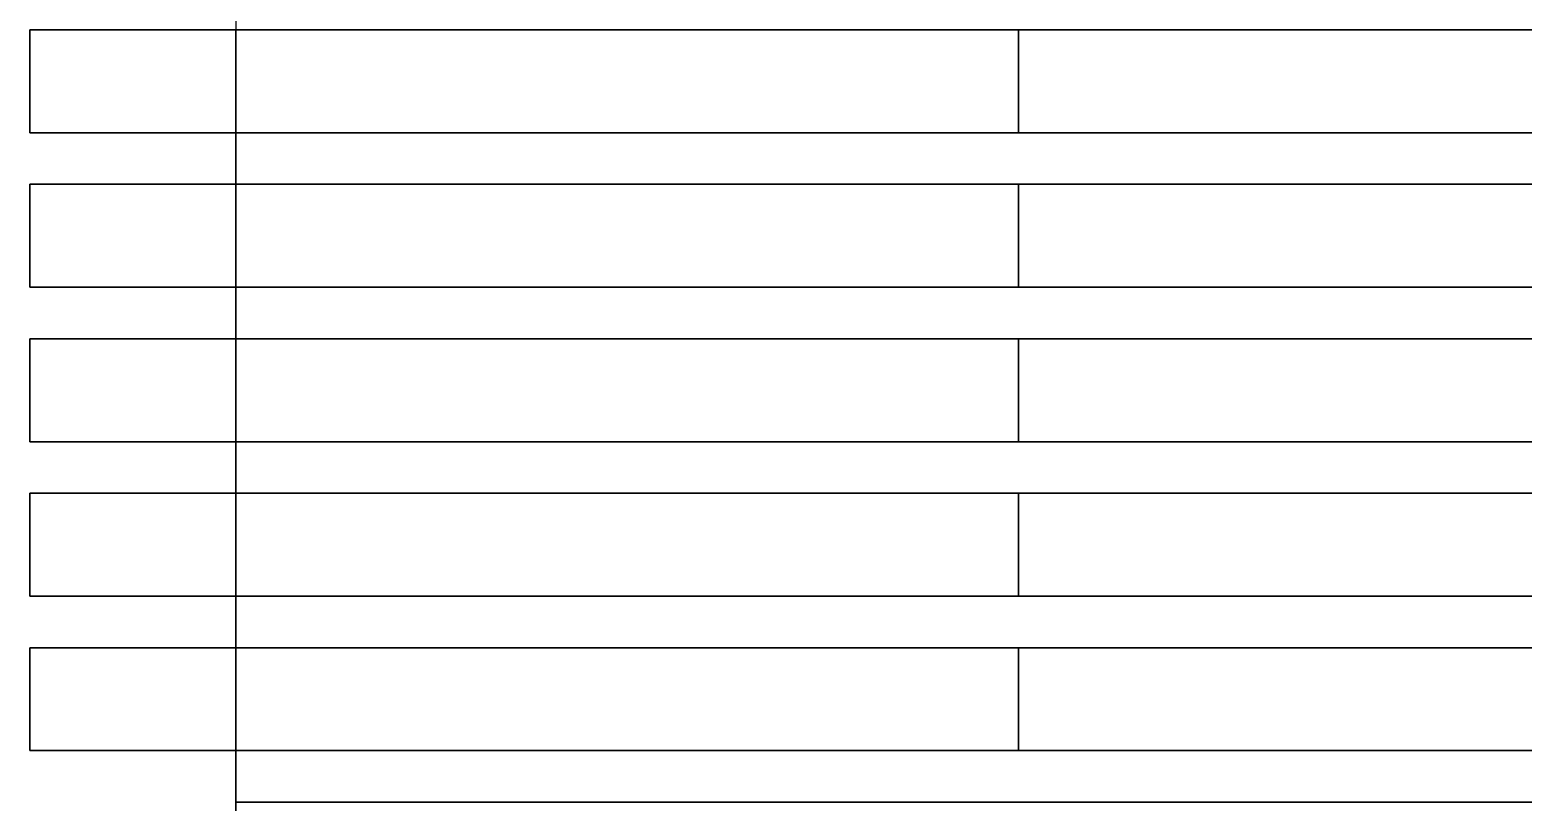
# Model space of a CAD drawing. Header units: millimetres. Extents: x -20 to 230, y -446 to 0.
# Drawn here: x -20 to 125, y -353 to -278 of the extents above; entities that cross this region are included whole.
import ezdxf

# ---------------------------------------------------------------- set-up
doc = ezdxf.new("R2010")
doc.units = ezdxf.units.MM
for name, color, linetype, plot in [('5', 33, 'Continuous', False), ('6', 41, 'Continuous', False), ('7', 253, 'Continuous', False), ('8', 8, 'Continuous', False), ('9', 61, 'Continuous', False), ('Letra', 250, 'Continuous', False)]:
    doc.layers.add(name, color=color, linetype=linetype, plot=plot)
doc.layers.add('Caixa', color=250, linetype='Continuous')

# ---------------------------------------------------------------- blocks, each defined once
blk = doc.blocks.new('2')
at = {"layer": 'Letra', "invisible_edges": 15}
for points in [[(58.69, -477.5, 130), (0, -477.5, 130), (0, -76, 130), (58.69, -76, 130)], [(67.52, -95, 130), (67.52, -477.5, 130), (58.69, -477.5, 130), (58.69, -86, 130)], [(151.31, -302.47, 130), (90.46, -302.47, 130), (90.86, -336.07, 130), (151.31, -336.07, 130)], [(67.52, -336.07, 130), (68.83, -336.07, 130), (68.83, -329.49, 130), (67.52, -329.49, 130)], [(68.83, -336.07, 125), (68.83, -336.07, 130), (68.83, -329.49, 130), (68.83, -329.49, 125)], [(90.86, -336.07, 125), (90.86, -329.49, 125), (68.83, -329.49, 125), (68.83, -336.07, 125)], [(90.86, -336.07, 130), (90.86, -336.07, 125), (90.86, -329.49, 125), (90.86, -329.49, 130)], [(82.7, -336.07, 130), (82.7, -341.58, 130), (67.52, -341.58, 130), (67.52, -336.07, 130)], [(82.7, -336.07, 130), (82.7, -336.07, 125), (68.83, -336.07, 125), (68.83, -336.07, 130)], [(83.87, -336.28, 130), (83.87, -336.28, 125), (82.7, -336.07, 125), (82.7, -336.07, 130)], [(87.83, -336.07, 125), (88.79, -336.69, 125), (83.87, -336.28, 125), (82.7, -336.07, 125)], [(82.7, -341.58, 130), (83.99, -341.32, 130), (83.87, -336.28, 130), (82.7, -336.07, 130)], [(84.49, -336.65, 130), (84.49, -336.65, 125), (83.87, -336.28, 125), (83.87, -336.28, 130)], [(83.87, -336.28, 125), (84.49, -336.65, 125), (85.08, -337.27, 125), (88.79, -336.69, 125)], [(83.87, -336.28, 130), (84.49, -336.65, 130), (84.81, -340.72, 130), (83.99, -341.32, 130)], [(151.31, -336.07, 130), (89.06, -346.4, 130), (87.77, -347.27, 130), (151.31, -347.27, 130)], [(88.79, -336.69, 130), (88.79, -336.69, 125), (87.83, -336.07, 125), (87.83, -336.07, 130)], [(90.86, -336.07, 130), (90.86, -336.07, 125), (87.83, -336.07, 125), (87.83, -336.07, 130)], [(87.83, -336.07, 130), (88.79, -336.69, 130), (89.45, -337.29, 130), (151.31, -336.07, 130)], [(151.31, -336.07, 130), (90.59, -344.38, 130), (89.83, -345.58, 130), (89.06, -346.4, 130)], [(89.45, -337.29, 130), (90.36, -338.5, 130), (90.83, -339.52, 130), (151.31, -336.07, 130)], [(91.2, -341.87, 130), (91.01, -343.2, 130), (90.59, -344.38, 130), (151.31, -336.07, 130)], [(90.83, -339.52, 130), (91.14, -340.76, 130), (91.2, -341.87, 130), (151.31, -336.07, 130)], [(85.08, -337.27, 130), (85.08, -337.27, 125), (84.49, -336.65, 125), (84.49, -336.65, 130)], [(84.81, -340.72, 130), (85.3, -340.01, 130), (85.08, -337.27, 130), (84.49, -336.65, 130)], [(88.79, -336.69, 125), (89.45, -337.29, 125), (90.36, -338.5, 125), (85.08, -337.27, 125)], [(85.47, -338.1, 130), (85.47, -338.1, 125), (85.08, -337.27, 125), (85.08, -337.27, 130)], [(85.08, -337.27, 125), (85.47, -338.1, 125), (85.55, -339.13, 125), (90.36, -338.5, 125)], [(85.3, -340.01, 130), (85.55, -339.13, 130), (85.47, -338.1, 130), (85.08, -337.27, 130)], [(89.45, -337.29, 130), (89.45, -337.29, 125), (88.79, -336.69, 125), (88.79, -336.69, 130)], [(90.36, -338.5, 130), (90.36, -338.5, 125), (89.45, -337.29, 125), (89.45, -337.29, 130)], [(85.55, -339.13, 125), (85.3, -340.01, 125), (84.81, -340.72, 125), (91.01, -343.2, 125)], [(85.3, -340.01, 130), (85.3, -340.01, 125), (85.55, -339.13, 125), (85.55, -339.13, 130)], [(85.55, -339.13, 130), (85.55, -339.13, 125), (85.47, -338.1, 125), (85.47, -338.1, 130)], [(90.36, -338.5, 125), (90.83, -339.52, 125), (91.14, -340.76, 125), (85.55, -339.13, 125)], [(91.14, -340.76, 125), (91.2, -341.87, 125), (91.01, -343.2, 125), (85.55, -339.13, 125)], [(90.83, -339.52, 130), (90.83, -339.52, 125), (90.36, -338.5, 125), (90.36, -338.5, 130)], [(84.81, -340.72, 125), (83.99, -341.32, 125), (82.7, -341.58, 125), (89.83, -345.58, 125)], [(83.99, -341.32, 130), (83.99, -341.32, 125), (84.81, -340.72, 125), (84.81, -340.72, 130)], [(84.81, -340.72, 130), (84.81, -340.72, 125), (85.3, -340.01, 125), (85.3, -340.01, 130)], [(91.01, -343.2, 125), (90.59, -344.38, 125), (89.83, -345.58, 125), (84.81, -340.72, 125)], [(91.14, -340.76, 130), (91.14, -340.76, 125), (90.83, -339.52, 125), (90.83, -339.52, 130)], [(68.83, -348.51, 130), (67.52, -348.51, 130), (67.52, -341.58, 130), (68.83, -341.58, 130)], [(82.7, -341.58, 130), (82.7, -341.58, 125), (68.83, -341.58, 125), (68.83, -341.58, 130)], [(68.83, -348.51, 125), (68.83, -348.51, 130), (68.83, -341.58, 130), (68.83, -341.58, 125)], [(82.7, -341.58, 125), (82.7, -348.51, 125), (68.83, -348.51, 125), (68.83, -341.58, 125)], [(82.7, -341.58, 125), (83.99, -341.32, 125), (83.99, -341.32, 130), (82.7, -341.58, 130)], [(89.83, -345.58, 125), (89.06, -346.4, 125), (87.77, -347.27, 125), (82.7, -341.58, 125)], [(87.77, -347.27, 125), (83.87, -348.72, 125), (82.7, -348.51, 125), (82.7, -341.58, 125)], [(91.01, -343.2, 130), (91.01, -343.2, 125), (91.2, -341.87, 125), (91.2, -341.87, 130)], [(91.2, -341.87, 130), (91.2, -341.87, 125), (91.14, -340.76, 125), (91.14, -340.76, 130)], [(90.59, -344.38, 130), (90.59, -344.38, 125), (91.01, -343.2, 125), (91.01, -343.2, 130)], [(89.83, -345.58, 130), (89.83, -345.58, 125), (90.59, -344.38, 125), (90.59, -344.38, 130)], [(87.77, -347.27, 130), (87.77, -347.27, 125), (89.06, -346.4, 125), (89.06, -346.4, 130)], [(89.06, -346.4, 130), (89.06, -346.4, 125), (89.83, -345.58, 125), (89.83, -345.58, 130)], [(87.77, -347.27, 125), (88.92, -348.29, 125), (84.49, -349.08, 125), (83.87, -348.72, 125)], [(88.92, -348.29, 130), (88.92, -348.29, 125), (87.77, -347.27, 125), (87.77, -347.27, 130)], [(87.77, -347.27, 130), (88.92, -348.29, 130), (89.64, -349.18, 130), (151.31, -347.27, 130)], [(151.31, -347.27, 130), (89.64, -349.18, 130), (90.24, -350.24, 130), (90.7, -351.47, 130)], [(90.7, -351.47, 130), (90.95, -352.85, 130), (90.95, -354.14, 130), (151.31, -347.27, 130)], [(151.31, -347.27, 130), (90.95, -354.14, 130), (90.75, -355.32, 130), (151.31, -355.32, 130)], [(82.7, -348.51, 130), (82.7, -354.02, 130), (67.52, -354.02, 130), (67.52, -348.51, 130)], [(82.7, -348.51, 130), (82.7, -348.51, 125), (68.83, -348.51, 125), (68.83, -348.51, 130)], [(83.87, -348.72, 130), (83.87, -348.72, 125), (82.7, -348.51, 125), (82.7, -348.51, 130)], [(82.7, -354.02, 130), (83.99, -353.75, 130), (83.87, -348.72, 130), (82.7, -348.51, 130)], [(84.49, -349.08, 130), (84.49, -349.08, 125), (83.87, -348.72, 125), (83.87, -348.72, 130)], [(83.87, -348.72, 130), (84.49, -349.08, 130), (84.81, -353.16, 130), (83.99, -353.75, 130)], [(88.92, -348.29, 125), (89.64, -349.18, 125), (90.24, -350.24, 125), (84.49, -349.08, 125)], [(85.08, -349.7, 130), (85.08, -349.7, 125), (84.49, -349.08, 125), (84.49, -349.08, 130)], [(84.49, -349.08, 125), (85.08, -349.7, 125), (85.47, -350.54, 125), (90.24, -350.24, 125)], [(84.81, -353.16, 130), (85.3, -352.45, 130), (85.08, -349.7, 130), (84.49, -349.08, 130)], [(89.64, -349.18, 130), (89.64, -349.18, 125), (88.92, -348.29, 125), (88.92, -348.29, 130)], [(90.24, -350.24, 130), (90.24, -350.24, 125), (89.64, -349.18, 125), (89.64, -349.18, 130)], [(85.47, -350.54, 130), (85.47, -350.54, 125), (85.08, -349.7, 125), (85.08, -349.7, 130)], [(85.3, -352.45, 130), (85.55, -351.56, 130), (85.47, -350.54, 130), (85.08, -349.7, 130)], [(85.47, -350.54, 125), (85.55, -351.56, 125), (85.3, -352.45, 125), (90.95, -352.85, 125)], [(90.24, -350.24, 125), (90.7, -351.47, 125), (90.95, -352.85, 125), (85.47, -350.54, 125)], [(85.55, -351.56, 130), (85.55, -351.56, 125), (85.47, -350.54, 125), (85.47, -350.54, 130)], [(90.7, -351.47, 130), (90.7, -351.47, 125), (90.24, -350.24, 125), (90.24, -350.24, 130)], [(85.3, -352.45, 130), (85.3, -352.45, 125), (85.55, -351.56, 125), (85.55, -351.56, 130)], [(90.95, -352.85, 130), (90.95, -352.85, 125), (90.7, -351.47, 125), (90.7, -351.47, 130)], [(82.7, -354.02, 125), (83.99, -353.75, 125), (83.99, -353.75, 130), (82.7, -354.02, 130)], [(83.99, -353.75, 125), (82.7, -354.02, 125), (82.7, -361.12, 125), (84.21, -361.08, 125)], [(85.3, -352.45, 125), (84.81, -353.16, 125), (83.99, -353.75, 125), (90.75, -355.32, 125)], [(83.99, -353.75, 130), (83.99, -353.75, 125), (84.81, -353.16, 125), (84.81, -353.16, 130)], [(90.75, -355.32, 125), (90.39, -356.42, 125), (89.8, -357.57, 125), (83.99, -353.75, 125)], [(83.99, -353.75, 125), (89.8, -357.57, 125), (89.06, -358.55, 125), (87.88, -359.64, 125)], [(87.88, -359.64, 125), (86.62, -360.39, 125), (85.41, -360.85, 125), (83.99, -353.75, 125)], [(85.41, -360.85, 125), (84.21, -361.08, 125), (83.99, -353.75, 125)], [(84.81, -353.16, 130), (84.81, -353.16, 125), (85.3, -352.45, 125), (85.3, -352.45, 130)], [(90.95, -352.85, 125), (90.95, -354.14, 125), (90.75, -355.32, 125), (85.3, -352.45, 125)], [(90.95, -354.14, 130), (90.95, -354.14, 125), (90.95, -352.85, 125), (90.95, -352.85, 130)], [(68.83, -361.12, 130), (67.52, -361.12, 130), (67.52, -354.02, 130), (68.83, -354.02, 130)], [(82.7, -354.02, 130), (82.7, -354.02, 125), (68.83, -354.02, 125), (68.83, -354.02, 130)], [(68.83, -361.12, 125), (68.83, -361.12, 130), (68.83, -354.02, 130), (68.83, -354.02, 125)], [(82.7, -354.02, 125), (82.7, -361.12, 125), (68.83, -361.12, 125), (68.83, -354.02, 125)], [(90.75, -355.32, 130), (90.75, -355.32, 125), (90.95, -354.14, 125), (90.95, -354.14, 130)], [(89.8, -357.57, 130), (88.81, -368.93, 130), (151.31, -368.93, 130), (151.31, -355.32, 130)], [(151.31, -355.32, 130), (90.75, -355.32, 130), (90.39, -356.42, 130), (89.8, -357.57, 130)], [(89.8, -357.57, 130), (89.8, -357.57, 125), (90.39, -356.42, 125), (90.39, -356.42, 130)], [(90.39, -356.42, 130), (90.39, -356.42, 125), (90.75, -355.32, 125), (90.75, -355.32, 130)], [(85.7, -366.28, 130), (87.88, -359.64, 130), (89.06, -358.55, 130), (89.8, -357.57, 130)], [(89.8, -357.57, 130), (88.81, -368.93, 130), (87.56, -367.64, 130), (85.7, -366.28, 130)], [(89.06, -358.55, 130), (89.06, -358.55, 125), (89.8, -357.57, 125), (89.8, -357.57, 130)], [(87.88, -359.64, 130), (87.88, -359.64, 125), (89.06, -358.55, 125), (89.06, -358.55, 130)], [(82.7, -361.12, 130), (84.21, -361.08, 130), (85.41, -360.85, 130), (85.7, -366.28, 130)], [(84.21, -361.08, 130), (84.21, -361.08, 125), (85.41, -360.85, 125), (85.41, -360.85, 130)], [(85.41, -360.85, 130), (86.62, -360.39, 130), (87.88, -359.64, 130), (85.7, -366.28, 130)], [(85.41, -360.85, 130), (85.41, -360.85, 125), (86.62, -360.39, 125), (86.62, -360.39, 130)], [(86.62, -360.39, 130), (86.62, -360.39, 125), (87.88, -359.64, 125), (87.88, -359.64, 130)], [(70.13, -369.9, 130), (67.52, -369.9, 130), (67.52, -361.12, 130), (71, -368.61, 130)], [(71, -368.61, 130), (67.52, -361.12, 130), (71.39, -361.12, 130), (72.55, -366.98, 130)], [(82.7, -361.12, 130), (82.7, -361.12, 125), (68.83, -361.12, 125), (68.83, -361.12, 130)], [(72.55, -366.98, 130), (74.49, -365.8, 130), (76.7, -365, 130), (71.39, -361.12, 130)], [(76.7, -365, 130), (71.39, -361.12, 130), (78.97, -361.12, 130), (79.12, -364.64, 130)], [(78.97, -361.12, 130), (79.12, -364.64, 130), (81.5, -364.77, 130), (82.7, -361.12, 130)], [(81.5, -364.77, 130), (83.52, -365.27, 130), (85.7, -366.28, 130), (82.7, -361.12, 130)], [(82.7, -361.12, 130), (82.7, -361.12, 125), (84.21, -361.08, 125), (84.21, -361.08, 130)], [(74.49, -365.8, 125), (76.7, -365, 125), (79.18, -364.64, 125), (77.64, -370.83, 125)], [(74.49, -365.8, 130), (74.49, -365.8, 125), (76.7, -365, 125), (76.7, -365, 130)], [(76.7, -365, 130), (76.7, -365, 125), (79.18, -364.64, 125), (79.18, -364.64, 130)], [(79.18, -364.64, 125), (81.5, -364.77, 125), (78.4, -384.28, 125), (77.64, -384.04, 125)], [(77.64, -384.04, 125), (77.64, -370.83, 125), (79.18, -364.64, 125)], [(83.52, -365.27, 125), (81.5, -364.77, 125), (78.4, -384.28, 125), (81.99, -370.83, 125)], [(79.18, -364.64, 130), (79.18, -364.64, 125), (81.5, -364.77, 125), (81.5, -364.77, 130)], [(81.5, -364.77, 130), (81.5, -364.77, 125), (83.52, -365.27, 125), (83.52, -365.27, 130)], [(81.99, -370.83, 125), (82.75, -370.86, 125), (83.57, -371.07, 125), (83.52, -365.27, 125)], [(83.52, -365.27, 130), (83.52, -365.27, 125), (85.7, -366.28, 125), (85.7, -366.28, 130)], [(83.52, -365.27, 125), (85.7, -366.28, 125), (87.56, -367.64, 125), (83.57, -371.07, 125)], [(71, -368.61, 125), (72.55, -366.98, 125), (74.49, -365.8, 125), (75.5, -372.1, 125)], [(72.55, -366.98, 130), (72.55, -366.98, 125), (74.49, -365.8, 125), (74.49, -365.8, 130)], [(75.5, -372.1, 125), (76.53, -371.35, 125), (77.64, -370.83, 125), (74.49, -365.8, 125)], [(85.7, -366.28, 130), (85.7, -366.28, 125), (87.56, -367.64, 125), (87.56, -367.64, 130)], [(71, -368.61, 130), (71, -368.61, 125), (72.55, -366.98, 125), (72.55, -366.98, 130)], [(83.57, -371.07, 125), (84.63, -371.68, 125), (85.42, -372.55, 125), (87.56, -367.64, 125)], [(85.42, -372.55, 125), (85.94, -373.69, 125), (88.81, -368.93, 125), (87.56, -367.64, 125)], [(87.56, -367.64, 130), (87.56, -367.64, 125), (88.81, -368.93, 125), (88.81, -368.93, 130)], [(69.3, -371.54, 125), (70.13, -369.9, 125), (71, -368.61, 125), (74.32, -373.51, 125)], [(70.13, -369.9, 130), (70.13, -369.9, 125), (71, -368.61, 125), (71, -368.61, 130)], [(74.32, -373.51, 125), (74.84, -372.79, 125), (75.5, -372.1, 125), (71, -368.61, 125)], [(88.81, -368.93, 125), (89.98, -370.98, 125), (86.07, -375.06, 125), (85.94, -373.69, 125)], [(88.81, -368.93, 130), (88.81, -368.93, 125), (89.98, -370.98, 125), (89.98, -370.98, 130)], [(88.81, -368.93, 130), (89.98, -370.98, 130), (90.64, -373.25, 130), (151.31, -368.93, 130)], [(151.31, -368.93, 130), (90.64, -373.25, 130), (90.77, -375.49, 130), (151.31, -375.49, 130)], [(67.52, -375.45, 130), (69.3, -371.54, 130), (70.13, -369.9, 130), (67.52, -369.9, 130)], [(69.3, -371.54, 130), (69.3, -371.54, 125), (70.13, -369.9, 125), (70.13, -369.9, 130)], [(73.67, -381.03, 130), (73.49, -379.85, 130), (73.39, -378.6, 130), (77.64, -370.83, 130)], [(73.39, -378.6, 130), (73.39, -377.53, 130), (73.47, -376.4, 130), (77.64, -370.83, 130)], [(73.47, -376.4, 130), (73.59, -375.5, 130), (73.84, -374.43, 130), (77.64, -370.83, 130)], [(74.19, -383.05, 130), (73.93, -382.19, 130), (73.67, -381.03, 130), (77.64, -370.83, 130)], [(73.84, -374.43, 130), (74.32, -373.51, 130), (74.84, -372.79, 130), (77.64, -370.83, 130)], [(77.64, -384.04, 130), (74.47, -383.84, 130), (74.19, -383.05, 130), (77.64, -370.83, 130)], [(74.84, -372.79, 130), (75.5, -372.1, 130), (76.53, -371.35, 130), (77.64, -370.83, 130)], [(77.64, -370.83, 130), (77.64, -370.83, 125), (76.53, -371.35, 125), (76.53, -371.35, 130)], [(77.64, -384.04, 130), (77.64, -384.04, 125), (77.64, -370.83, 125), (77.64, -370.83, 130)], [(81.99, -370.83, 125), (81.99, -378.6, 125), (79.39, -384.49, 125), (78.4, -384.28, 125)], [(81.99, -370.83, 130), (81.99, -378.6, 130), (81.99, -378.6, 125), (81.99, -370.83, 125)], [(82.75, -370.86, 130), (82.75, -370.86, 125), (81.99, -370.83, 125), (81.99, -370.83, 130)], [(81.99, -370.83, 130), (82.75, -370.86, 130), (83.62, -378.33, 130), (81.99, -378.6, 130)], [(83.57, -371.07, 130), (83.57, -371.07, 125), (82.75, -370.86, 125), (82.75, -370.86, 130)], [(83.62, -378.33, 130), (84.89, -377.51, 130), (83.57, -371.07, 130), (82.75, -370.86, 130)], [(84.63, -371.68, 130), (84.63, -371.68, 125), (83.57, -371.07, 125), (83.57, -371.07, 130)], [(83.57, -371.07, 130), (84.63, -371.68, 130), (85.75, -376.29, 130), (84.89, -377.51, 130)], [(89.98, -370.98, 125), (90.64, -373.25, 125), (90.77, -375.49, 125), (86.07, -375.06, 125)], [(89.98, -370.98, 130), (89.98, -370.98, 125), (90.64, -373.25, 125), (90.64, -373.25, 130)], [(68.26, -375.45, 130), (68.58, -373.66, 130), (69.3, -371.54, 130), (67.52, -375.45, 130)], [(68.26, -375.47, 125), (68.58, -373.66, 125), (69.3, -371.54, 125), (73.59, -375.5, 125)], [(68.58, -373.66, 130), (68.58, -373.66, 125), (69.3, -371.54, 125), (69.3, -371.54, 130)], [(73.59, -375.5, 125), (73.84, -374.43, 125), (74.32, -373.51, 125), (69.3, -371.54, 125)], [(75.5, -372.1, 130), (75.5, -372.1, 125), (74.84, -372.79, 125), (74.84, -372.79, 130)], [(76.53, -371.35, 130), (76.53, -371.35, 125), (75.5, -372.1, 125), (75.5, -372.1, 130)], [(85.42, -372.55, 130), (85.42, -372.55, 125), (84.63, -371.68, 125), (84.63, -371.68, 130)], [(85.75, -376.29, 130), (86.07, -375.06, 130), (85.42, -372.55, 130), (84.63, -371.68, 130)], [(85.94, -373.69, 130), (85.94, -373.69, 125), (85.42, -372.55, 125), (85.42, -372.55, 130)], [(85.42, -372.55, 130), (85.94, -373.69, 130), (86.07, -375.06, 130)], [(68.26, -375.47, 130), (68.26, -375.47, 125), (68.58, -373.66, 125), (68.58, -373.66, 130)], [(74.32, -373.51, 130), (74.32, -373.51, 125), (73.84, -374.43, 125), (73.84, -374.43, 130)], [(74.84, -372.79, 130), (74.84, -372.79, 125), (74.32, -373.51, 125), (74.32, -373.51, 130)], [(86.07, -375.06, 130), (86.07, -375.06, 125), (85.94, -373.69, 125), (85.94, -373.69, 130)], [(90.64, -373.25, 130), (90.64, -373.25, 125), (90.77, -375.49, 125), (90.77, -375.49, 130)], [(68.18, -377.55, 130), (68.26, -375.45, 130), (67.52, -375.45, 130), (67.52, -378.85, 130)], [(68.18, -377.55, 130), (68.26, -375.47, 130), (68.26, -375.47, 125), (68.18, -377.55, 125)], [(68.18, -377.55, 125), (68.26, -375.47, 125), (73.39, -377.53, 125), (73.39, -378.6, 125)], [(73.39, -377.53, 125), (73.47, -376.4, 125), (73.59, -375.5, 125), (68.26, -375.47, 125)], [(73.59, -375.5, 130), (73.59, -375.5, 125), (73.47, -376.4, 125), (73.47, -376.4, 130)], [(73.84, -374.43, 130), (73.84, -374.43, 125), (73.59, -375.5, 125), (73.59, -375.5, 130)], [(85.75, -376.29, 130), (85.75, -376.29, 125), (86.07, -375.06, 125), (86.07, -375.06, 130)], [(85.75, -376.29, 125), (86.07, -375.06, 125), (88.57, -381.18, 125), (86.88, -382.72, 125)], [(86.07, -375.06, 125), (90.77, -375.49, 125), (90.4, -377.72, 125), (89.66, -379.62, 125)], [(89.66, -379.62, 125), (88.57, -381.18, 125), (86.07, -375.06, 125)], [(90.77, -375.49, 130), (90.77, -375.49, 125), (90.4, -377.72, 125), (90.4, -377.72, 130)], [(90.4, -377.72, 130), (90.77, -375.49, 130), (151.31, -375.49, 130), (151.31, -397.5, 130)], [(73.47, -376.4, 130), (73.47, -376.4, 125), (73.39, -377.53, 125), (73.39, -377.53, 130)], [(84.89, -377.51, 130), (84.89, -377.51, 125), (85.75, -376.29, 125), (85.75, -376.29, 130)], [(84.89, -377.51, 125), (85.13, -383.73, 125), (86.88, -382.72, 125), (85.75, -376.29, 125)], [(68.18, -377.55, 130), (68.44, -379.75, 130), (67.52, -379.75, 130), (67.52, -378.85, 130)], [(68.44, -379.75, 130), (68.44, -379.75, 125), (68.18, -377.55, 125), (68.18, -377.55, 130)], [(73.49, -379.85, 125), (73.39, -378.6, 125), (68.18, -377.55, 125), (68.44, -379.75, 125)], [(73.39, -377.53, 130), (73.39, -377.53, 125), (73.39, -378.6, 125), (73.39, -378.6, 130)], [(81.99, -378.6, 125), (83.62, -378.33, 125), (83.2, -384.37, 125), (81.86, -384.58, 125)], [(81.99, -378.6, 130), (81.99, -378.6, 125), (83.62, -378.33, 125), (83.62, -378.33, 130)], [(83.2, -384.37, 125), (85.13, -383.73, 125), (84.89, -377.51, 125), (83.62, -378.33, 125)], [(83.62, -378.33, 130), (83.62, -378.33, 125), (84.89, -377.51, 125), (84.89, -377.51, 130)], [(90.4, -377.72, 130), (89.66, -379.62, 130), (89.33, -390.61, 130), (90.67, -392.99, 130)], [(90.4, -377.72, 130), (90.4, -377.72, 125), (89.66, -379.62, 125), (89.66, -379.62, 130)], [(90.4, -377.72, 130), (90.67, -392.99, 130), (91.08, -395.05, 130), (99.63, -401.82, 130)], [(90.4, -377.72, 130), (99.63, -401.82, 130), (151.31, -401.82, 130), (151.31, -397.5, 130)], [(68.44, -379.75, 130), (69.07, -381.95, 130), (70.17, -384.21, 130), (67.52, -379.75, 130)], [(70.17, -384.21, 130), (67.52, -384.21, 130), (67.52, -379.75, 130)], [(69.07, -381.95, 130), (68.44, -379.75, 130), (68.44, -379.75, 125), (69.07, -381.95, 125)], [(69.07, -381.95, 125), (68.44, -379.75, 125), (73.49, -379.85, 125), (73.67, -381.03, 125)], [(73.39, -378.6, 130), (73.39, -378.6, 125), (73.49, -379.85, 125), (73.49, -379.85, 130)], [(73.49, -379.85, 130), (73.49, -379.85, 125), (73.67, -381.03, 125), (73.67, -381.03, 130)], [(81.99, -378.6, 125), (79.39, -384.49, 125), (80.48, -384.61, 125), (81.86, -384.58, 125)], [(87.25, -388.9, 130), (88.57, -381.18, 130), (89.66, -379.62, 130), (89.33, -390.61, 130)], [(89.66, -379.62, 130), (89.66, -379.62, 125), (88.57, -381.18, 125), (88.57, -381.18, 130)], [(74.19, -383.05, 125), (73.93, -382.19, 125), (73.67, -381.03, 125), (69.07, -381.95, 125)], [(73.67, -381.03, 130), (73.67, -381.03, 125), (73.93, -382.19, 125), (73.93, -382.19, 130)], [(85.51, -388.06, 130), (87.25, -388.9, 130), (88.57, -381.18, 130), (86.88, -382.72, 130)], [(88.57, -381.18, 130), (88.57, -381.18, 125), (86.88, -382.72, 125), (86.88, -382.72, 130)], [(70.17, -384.21, 130), (70.17, -384.21, 125), (69.07, -381.95, 125), (69.07, -381.95, 130)], [(70.17, -384.21, 125), (69.07, -381.95, 125), (74.19, -383.05, 125), (74.47, -383.84, 125)], [(73.93, -382.19, 130), (73.93, -382.19, 125), (74.19, -383.05, 125), (74.19, -383.05, 130)], [(85.51, -388.06, 130), (83.2, -384.37, 130), (85.13, -383.73, 130), (86.88, -382.72, 130)], [(86.88, -382.72, 130), (86.88, -382.72, 125), (85.13, -383.73, 125), (85.13, -383.73, 130)], [(74.47, -383.84, 130), (75.4, -387.67, 130), (73.35, -388.48, 130), (67.52, -388.48, 130)], [(67.52, -388.48, 130), (67.52, -384.21, 130), (74.47, -383.84, 130), (67.52, -388.48, 130)], [(74.47, -383.84, 130), (70.17, -384.21, 130), (70.17, -384.21, 125), (74.47, -383.84, 125)], [(74.19, -383.05, 130), (74.47, -383.84, 130), (74.47, -383.84, 125), (74.19, -383.05, 125)], [(74.47, -383.84, 130), (75.25, -387.71, 130), (77.83, -387.11, 130), (77.64, -384.04, 130)], [(78.4, -384.28, 130), (78.4, -384.28, 125), (77.64, -384.04, 125), (77.64, -384.04, 130)], [(77.64, -384.04, 130), (77.8, -387.11, 130), (80.48, -386.97, 130), (78.4, -384.28, 130)], [(85.13, -383.73, 130), (85.13, -383.73, 125), (83.2, -384.37, 125), (83.2, -384.37, 130)], [(79.39, -384.49, 130), (79.39, -384.49, 125), (78.4, -384.28, 125), (78.4, -384.28, 130)], [(80.48, -386.97, 130), (78.4, -384.28, 130), (79.39, -384.49, 130), (80.48, -384.61, 130)], [(80.48, -384.61, 130), (80.48, -384.61, 125), (79.39, -384.49, 125), (79.39, -384.49, 130)], [(80.48, -386.97, 130), (80.44, -384.61, 130), (81.86, -384.58, 130), (83.2, -384.37, 130)], [(80.48, -386.97, 130), (83.02, -387.29, 130), (85.51, -388.06, 130), (83.2, -384.37, 130)], [(81.86, -384.58, 130), (81.86, -384.58, 125), (80.48, -384.61, 125), (80.48, -384.61, 130)], [(83.2, -384.37, 130), (83.2, -384.37, 125), (81.86, -384.58, 125), (81.86, -384.58, 130)], [(78.89, -393.35, 125), (77.83, -387.11, 125), (75.25, -387.71, 125), (73.35, -388.48, 125)], [(75.25, -387.71, 130), (75.25, -387.71, 125), (77.83, -387.11, 125), (77.83, -387.11, 130)], [(77.83, -387.11, 130), (77.83, -387.11, 125), (80.48, -386.97, 125), (80.48, -386.97, 130)], [(82.43, -393.84, 125), (83.02, -387.29, 125), (80.48, -386.97, 125), (77.83, -387.11, 125)], [(77.83, -387.11, 125), (82.43, -393.84, 125), (80.54, -393.35, 125), (78.89, -393.35, 125)], [(80.48, -386.97, 130), (80.48, -386.97, 125), (83.02, -387.29, 125), (83.02, -387.29, 130)], [(73.35, -388.48, 130), (71.57, -389.51, 130), (69.81, -391.22, 130), (67.52, -388.48, 130)], [(69.81, -391.22, 130), (68.88, -392.9, 130), (67.52, -388.48, 130)], [(67.52, -388.48, 130), (68.88, -392.9, 130), (68.4, -394.85, 130), (67.52, -397.31, 130)], [(75.87, -394.39, 125), (73.35, -388.48, 125), (71.57, -389.51, 125), (69.81, -391.22, 125)], [(71.57, -389.51, 130), (71.57, -389.51, 125), (73.35, -388.48, 125), (73.35, -388.48, 130)], [(73.35, -388.48, 130), (73.35, -388.48, 125), (75.25, -387.71, 125), (75.25, -387.71, 130)], [(73.35, -388.48, 125), (78.89, -393.35, 125), (77.37, -393.69, 125), (75.87, -394.39, 125)], [(82.43, -393.84, 125), (87.25, -388.9, 125), (85.51, -388.06, 125), (83.02, -387.29, 125)], [(83.02, -387.29, 130), (83.02, -387.29, 125), (85.51, -388.06, 125), (85.51, -388.06, 130)], [(87.25, -388.9, 125), (85.51, -388.06, 125), (85.51, -388.06, 130), (87.25, -388.9, 130)], [(69.81, -391.22, 130), (69.81, -391.22, 125), (71.57, -389.51, 125), (71.57, -389.51, 130)], [(87.25, -388.9, 125), (85.01, -395.6, 125), (83.91, -394.65, 125), (82.43, -393.84, 125)], [(85.01, -395.6, 125), (90.67, -392.99, 125), (89.33, -390.61, 125), (87.25, -388.9, 125)], [(87.25, -388.9, 130), (87.25, -388.9, 125), (89.33, -390.61, 125), (89.33, -390.61, 130)], [(75.87, -394.39, 125), (69.81, -391.22, 125), (68.88, -392.9, 125), (68.4, -394.85, 125)], [(68.88, -392.9, 130), (68.88, -392.9, 125), (69.81, -391.22, 125), (69.81, -391.22, 130)], [(89.33, -390.61, 130), (89.33, -390.61, 125), (90.67, -392.99, 125), (90.67, -392.99, 130)], [(68.4, -394.85, 130), (68.4, -394.85, 125), (68.88, -392.9, 125), (68.88, -392.9, 130)], [(75.87, -394.39, 125), (68.4, -394.85, 125), (68.39, -396.46, 125), (68.78, -398.18, 125)], [(68.78, -398.18, 125), (75.87, -394.39, 125), (74.69, -395.3, 125), (74.01, -396.25, 125)], [(74.69, -395.3, 130), (75.87, -394.39, 130), (82.43, -393.84, 130), (83.91, -394.65, 130)], [(74.69, -395.3, 130), (74.69, -395.3, 125), (75.87, -394.39, 125), (75.87, -394.39, 130)], [(75.87, -394.39, 130), (77.37, -393.69, 130), (80.54, -393.35, 130), (82.43, -393.84, 130)], [(75.87, -394.39, 130), (75.87, -394.39, 125), (77.37, -393.69, 125), (77.37, -393.69, 130)], [(77.37, -393.69, 130), (77.37, -393.69, 125), (78.89, -393.35, 125), (78.89, -393.35, 130)], [(77.37, -393.69, 130), (77.37, -393.69, 130), (78.89, -393.35, 130), (80.54, -393.35, 130)], [(78.89, -393.35, 130), (78.89, -393.35, 125), (80.54, -393.35, 125), (80.54, -393.35, 130)], [(80.54, -393.35, 130), (80.54, -393.35, 125), (82.43, -393.84, 125), (82.43, -393.84, 130)], [(82.43, -393.84, 130), (82.43, -393.84, 125), (83.91, -394.65, 125), (83.91, -394.65, 130)], [(90.67, -392.99, 125), (85.95, -397.62, 125), (85.61, -396.49, 125), (85.01, -395.6, 125)], [(85.95, -397.62, 125), (90.98, -396.83, 125), (91.08, -395.05, 125), (90.67, -392.99, 125)], [(90.67, -392.99, 130), (90.67, -392.99, 125), (91.08, -395.05, 125), (91.08, -395.05, 130)], [(68.4, -394.85, 130), (68.39, -396.46, 130), (68.78, -398.18, 130), (67.52, -400.4, 130)], [(67.52, -400.4, 130), (67.52, -397.31, 130), (68.4, -394.85, 130)], [(68.39, -396.46, 130), (68.39, -396.46, 125), (68.4, -394.85, 125), (68.4, -394.85, 130)], [(73.76, -397.62, 130), (74.01, -396.25, 130), (85.01, -395.6, 130), (85.61, -396.49, 130)], [(74.01, -396.25, 130), (74.69, -395.3, 130), (83.91, -394.65, 130), (85.01, -395.6, 130)], [(74.01, -396.25, 130), (74.01, -396.25, 125), (74.69, -395.3, 125), (74.69, -395.3, 130)], [(83.91, -394.65, 130), (83.91, -394.65, 125), (85.01, -395.6, 125), (85.01, -395.6, 130)], [(85.01, -395.6, 130), (85.01, -395.6, 125), (85.61, -396.49, 125), (85.61, -396.49, 130)], [(99.63, -401.82, 130), (91.08, -395.05, 130), (90.98, -396.83, 130), (90.46, -398.57, 130)], [(91.08, -395.05, 130), (91.08, -395.05, 125), (90.98, -396.83, 125), (90.98, -396.83, 130)], [(68.78, -398.18, 130), (68.78, -398.18, 125), (68.39, -396.46, 125), (68.39, -396.46, 130)], [(68.78, -398.18, 125), (74.01, -396.25, 125), (73.93, -397.62, 125), (73.93, -398.97, 125)], [(73.76, -397.62, 130), (73.76, -397.62, 125), (74.01, -396.25, 125), (74.01, -396.25, 130)], [(73.93, -398.97, 130), (73.76, -397.62, 130), (85.61, -396.49, 130), (85.95, -397.61, 130)], [(90.98, -396.83, 125), (85.53, -400.01, 125), (85.91, -398.98, 125), (85.95, -397.62, 125)], [(85.53, -400.01, 125), (89.81, -399.75, 125), (90.46, -398.57, 125), (90.98, -396.83, 125)], [(85.61, -396.49, 130), (85.61, -396.49, 125), (85.95, -397.62, 125), (85.95, -397.62, 130)], [(90.98, -396.83, 130), (90.98, -396.83, 125), (90.46, -398.57, 125), (90.46, -398.57, 130)], [(68.78, -398.18, 130), (69.65, -399.9, 130), (71.52, -401.82, 130), (67.52, -401.82, 130)], [(67.52, -401.82, 130), (67.52, -400.4, 130), (68.78, -398.18, 130)], [(69.65, -399.9, 130), (69.65, -399.9, 125), (68.78, -398.18, 125), (68.78, -398.18, 130)], [(74.34, -399.96, 125), (73.93, -398.97, 125), (68.78, -398.18, 125), (69.65, -399.9, 125)], [(73.93, -398.97, 130), (73.93, -398.97, 125), (73.76, -397.62, 125), (73.76, -397.62, 130)], [(85.91, -398.98, 130), (85.95, -397.62, 130), (73.93, -398.97, 130), (74.34, -399.96, 130)], [(85.95, -397.62, 130), (85.95, -397.62, 125), (85.91, -398.98, 125), (85.91, -398.98, 130)], [(90.46, -398.57, 125), (90.46, -398.57, 130), (89.81, -399.75, 130), (89.81, -399.75, 125)], [(99.63, -401.82, 130), (90.46, -398.57, 130), (89.81, -399.75, 130)], [(71.52, -401.82, 125), (69.65, -399.9, 125), (69.65, -399.9, 130), (71.52, -401.82, 130)], [(71.52, -401.82, 125), (69.65, -399.9, 125), (75.48, -401.31, 125), (76.27, -401.82, 125)], [(69.65, -399.9, 125), (74.34, -399.96, 125), (74.79, -400.63, 125), (75.48, -401.31, 125)], [(74.34, -399.96, 130), (74.34, -399.96, 125), (73.93, -398.97, 125), (73.93, -398.97, 130)], [(74.79, -400.63, 130), (74.34, -399.96, 130), (85.91, -398.98, 130), (85.53, -400.01, 130)], [(74.79, -400.63, 130), (74.79, -400.63, 125), (74.34, -399.96, 125), (74.34, -399.96, 130)], [(75.48, -401.31, 130), (74.79, -400.63, 130), (85.53, -400.01, 130), (84.8, -400.97, 130)], [(84.8, -400.97, 125), (85.53, -400.01, 125), (89.81, -399.75, 125), (88.92, -400.85, 125)], [(85.53, -400.01, 130), (85.53, -400.01, 125), (84.8, -400.97, 125), (84.8, -400.97, 130)], [(85.91, -398.98, 130), (85.91, -398.98, 125), (85.53, -400.01, 125), (85.53, -400.01, 130)], [(99.63, -401.82, 130), (87.78, -401.82, 130), (88.92, -400.85, 130), (89.81, -399.75, 130)], [(89.81, -399.75, 125), (89.81, -399.75, 130), (88.92, -400.85, 130), (88.92, -400.85, 125)], [(75.48, -401.31, 130), (75.48, -401.31, 125), (74.79, -400.63, 125), (74.79, -400.63, 130)], [(84.8, -400.97, 130), (75.48, -401.31, 130), (76.27, -401.82, 130), (83.41, -401.82, 130)], [(76.27, -401.82, 125), (75.48, -401.31, 125), (75.48, -401.31, 130), (76.27, -401.82, 130)], [(87.78, -401.82, 125), (88.92, -400.85, 125), (84.8, -400.97, 125), (83.41, -401.82, 125)], [(84.8, -400.97, 130), (84.8, -400.97, 125), (83.41, -401.82, 125), (83.41, -401.82, 130)], [(88.92, -400.85, 130), (88.92, -400.85, 125), (87.78, -401.82, 125), (87.78, -401.82, 130)], [(67.52, -401.82, 130), (68.71, -401.82, 130), (68.71, -408.19, 130), (67.52, -408.19, 130)], [(68.71, -408.19, 130), (68.71, -408.19, 125), (68.71, -401.82, 125), (68.71, -401.82, 130)], [(68.71, -401.82, 125), (68.71, -408.19, 125), (99.63, -408.19, 125), (99.63, -401.82, 125)], [(68.71, -401.82, 130), (68.71, -401.82, 125), (71.52, -401.82, 125), (71.52, -401.82, 130)], [(83.41, -401.82, 125), (76.27, -401.82, 125), (76.27, -401.82, 130), (83.41, -401.82, 130)], [(99.63, -401.82, 130), (99.63, -401.82, 125), (87.78, -401.82, 125), (87.78, -401.82, 130)], [(99.63, -408.19, 130), (99.63, -408.19, 125), (99.63, -401.82, 125), (99.63, -401.82, 130)], [(151.31, -401.82, 130), (151.31, -477.5, 130), (105, -477.5, 130), (99.63, -401.82, 130)], [(99.63, -401.82, 130), (105, -477.5, 130), (99.63, -444.94, 130), (99.63, -438.57, 130)]]:
    blk.add_3dface(points, dxfattribs=at)

msp = doc.modelspace()

# ---------------------------------------------------------------- linework, layer by layer
at = {"layer": '5'}
for points in [[(-20, -348, 115), (-20, -338, 115), (76, -338, 115), (76, -348, 115)], [(-20, -338, 115), (-20, -338, 15), (76, -338, 15), (76, -338, 115)], [(-20, -348, 15), (-20, -338, 15), (76, -338, 15), (76, -348, 15)], [(-20, -348, 115), (-20, -338, 115), (-20, -338, 15), (-20, -348, 15)], [(76, -348, 115), (76, -338, 115), (76, -338, 15), (76, -348, 15)], [(-20, -348, 115), (-20, -348, 15), (76, -348, 15), (76, -348, 115)]]:
    msp.add_3dface(points, dxfattribs=at)
at = {"layer": '6'}
for points in [[(-20, -333, 115), (-20, -323, 115), (76, -323, 115), (76, -333, 115)], [(-20, -323, 115), (-20, -323, 15), (76, -323, 15), (76, -323, 115)], [(-20, -333, 15), (-20, -323, 15), (76, -323, 15), (76, -333, 15)], [(-20, -333, 115), (-20, -323, 115), (-20, -323, 15), (-20, -333, 15)], [(76, -333, 115), (76, -323, 115), (76, -323, 15), (76, -333, 15)], [(-20, -333, 115), (-20, -333, 15), (76, -333, 15), (76, -333, 115)]]:
    msp.add_3dface(points, dxfattribs=at)
at = {"layer": '7'}
for points in [[(-20, -318, 115), (-20, -308, 115), (76, -308, 115), (76, -318, 115)], [(-20, -308, 115), (-20, -308, 15), (76, -308, 15), (76, -308, 115)], [(-20, -318, 15), (-20, -308, 15), (76, -308, 15), (76, -318, 15)], [(-20, -318, 115), (-20, -308, 115), (-20, -308, 15), (-20, -318, 15)], [(76, -318, 115), (76, -308, 115), (76, -308, 15), (76, -318, 15)], [(-20, -318, 115), (-20, -318, 15), (76, -318, 15), (76, -318, 115)]]:
    msp.add_3dface(points, dxfattribs=at)
at = {"layer": '8'}
for points in [[(-20, -303, 115), (-20, -293, 115), (76, -293, 115), (76, -303, 115)], [(-20, -293, 115), (-20, -293, 15), (76, -293, 15), (76, -293, 115)], [(-20, -303, 15), (-20, -293, 15), (76, -293, 15), (76, -303, 15)], [(-20, -303, 115), (-20, -293, 115), (-20, -293, 15), (-20, -303, 15)], [(76, -303, 115), (76, -293, 115), (76, -293, 15), (76, -303, 15)], [(-20, -303, 115), (-20, -303, 15), (76, -303, 15), (76, -303, 115)]]:
    msp.add_3dface(points, dxfattribs=at)
at = {"layer": '9'}
for points in [[(-20, -288, 115), (-20, -278, 115), (76, -278, 115), (76, -288, 115)], [(-20, -278, 115), (-20, -278, 15), (76, -278, 15), (76, -278, 115)], [(-20, -288, 15), (-20, -278, 15), (76, -278, 15), (76, -288, 15)], [(-20, -288, 115), (-20, -278, 115), (-20, -278, 15), (-20, -288, 15)], [(76, -288, 115), (76, -278, 115), (76, -278, 15), (76, -288, 15)], [(-20, -288, 115), (-20, -288, 15), (76, -288, 15), (76, -288, 115)]]:
    msp.add_3dface(points, dxfattribs=at)
at = {"layer": 'Caixa'}
for points in [[(0, 0), (0, -446), (210, -446), (210, 0)], [(0, -278, 115), (0, -288, 115), (210, -288, 115), (210, -278, 115)], [(210, -278, 15), (210, -288, 15), (0, -288, 15), (0, -278, 15)], [(210, -293, 112), (210, -288, 112), (0, -288, 112), (0, -293, 112)], [(0, -288, 115), (0, -288, 112), (210, -288, 112), (210, -288, 115)], [(0, -293, 18), (0, -288, 18), (210, -288, 18), (210, -293, 18)], [(210, -288, 15), (210, -288, 18), (0, -288, 18), (0, -288, 15)], [(0, -293, 112), (0, -293, 115), (210, -293, 115), (210, -293, 112)], [(0, -293, 115), (0, -303, 115), (210, -303, 115), (210, -293, 115)], [(210, -293, 18), (210, -293, 15), (0, -293, 15), (0, -293, 18)], [(210, -293, 15), (210, -303, 15), (0, -303, 15), (0, -293, 15)], [(210, -308, 112), (210, -303, 112), (0, -303, 112), (0, -308, 112)], [(0, -303, 115), (0, -303, 112), (210, -303, 112), (210, -303, 115)], [(0, -308, 18), (0, -303, 18), (210, -303, 18), (210, -308, 18)], [(210, -303, 15), (210, -303, 18), (0, -303, 18), (0, -303, 15)], [(0, -308, 112), (0, -308, 115), (210, -308, 115), (210, -308, 112)], [(0, -308, 115), (0, -318, 115), (210, -318, 115), (210, -308, 115)], [(210, -308, 18), (210, -308, 15), (0, -308, 15), (0, -308, 18)], [(210, -308, 15), (210, -318, 15), (0, -318, 15), (0, -308, 15)], [(210, -323, 112), (210, -318, 112), (0, -318, 112), (0, -323, 112)], [(0, -318, 115), (0, -318, 112), (210, -318, 112), (210, -318, 115)], [(0, -323, 18), (0, -318, 18), (210, -318, 18), (210, -323, 18)], [(210, -318, 15), (210, -318, 18), (0, -318, 18), (0, -318, 15)], [(0, -323, 112), (0, -323, 115), (210, -323, 115), (210, -323, 112)], [(0, -323, 115), (0, -333, 115), (210, -333, 115), (210, -323, 115)], [(210, -323, 18), (210, -323, 15), (0, -323, 15), (0, -323, 18)], [(210, -323, 15), (210, -333, 15), (0, -333, 15), (0, -323, 15)], [(210, -338, 112), (210, -333, 112), (0, -333, 112), (0, -338, 112)], [(0, -333, 115), (0, -333, 112), (210, -333, 112), (210, -333, 115)], [(0, -338, 18), (0, -333, 18), (210, -333, 18), (210, -338, 18)], [(210, -333, 15), (210, -333, 18), (0, -333, 18), (0, -333, 15)], [(0, -338, 112), (0, -338, 115), (210, -338, 115), (210, -338, 112)], [(0, -338, 115), (0, -348, 115), (210, -348, 115), (210, -338, 115)], [(210, -338, 18), (210, -338, 15), (0, -338, 15), (0, -338, 18)], [(210, -338, 15), (210, -348, 15), (0, -348, 15), (0, -338, 15)], [(210, -353, 112), (210, -348, 112), (0, -348, 112), (0, -353, 112)], [(0, -348, 115), (0, -348, 112), (210, -348, 112), (210, -348, 115)], [(0, -353, 18), (0, -348, 18), (210, -348, 18), (210, -353, 18)], [(210, -348, 15), (210, -348, 18), (0, -348, 18), (0, -348, 15)], [(0, -353, 112), (0, -353, 115), (210, -353, 115), (210, -353, 112)], [(0, -353, 115), (0, -363, 115), (210, -363, 115), (210, -353, 115)], [(210, -353, 18), (210, -353, 15), (0, -353, 15), (0, -353, 18)], [(210, -353, 15), (210, -363, 15), (0, -363, 15), (0, -353, 15)]]:
    msp.add_3dface(points, dxfattribs=at)
for points, invisible_edges in [([(96, -428, 15), (96, -428, 115), (96, -18, 115), (96, -18, 15)], 15), ([(114, -428, 15), (114, -428, 115), (114, -18, 115), (114, -18, 15)], 15), ([(0, -288, 115), (0, -288, 130), (0, -278, 130), (0, -278, 115)], 5), ([(0, -278, 115), (0, -278, 130), (0, -288, 130), (0, -288, 115)], 5), ([(0, -288, 15), (0, -288), (0, -278), (0, -278, 15)], 5), ([(0, -278, 15), (0, -278), (0, -288), (0, -288, 15)], 5), ([(0, -288, 115), (0, -293, 115), (0, -293, 130), (0, -288, 130)], 11), ([(0, -288, 115), (0, -293, 115), (0, -293, 112), (0, -288, 112)], 1), ([(0, -288, 130), (0, -293, 130), (0, -293, 115), (0, -288, 115)], 14), ([(0, -288, 112), (0, -293, 112), (0, -293, 115), (0, -288, 115)], 4), ([(0, -288, 15), (0, -293, 15), (0, -293), (0, -288)], 11), ([(0, -288, 15), (0, -293, 15), (0, -293, 18), (0, -288, 18)], 1), ([(0, -288), (0, -293), (0, -293, 15), (0, -288, 15)], 14), ([(0, -288, 18), (0, -293, 18), (0, -293, 15), (0, -288, 15)], 4), ([(0, -303, 115), (0, -303, 130), (0, -293, 130), (0, -293, 115)], 5), ([(0, -293, 115), (0, -293, 130), (0, -303, 130), (0, -303, 115)], 5), ([(0, -303, 15), (0, -303), (0, -293), (0, -293, 15)], 5), ([(0, -293, 15), (0, -293), (0, -303), (0, -303, 15)], 5), ([(0, -303, 115), (0, -308, 115), (0, -308, 130), (0, -303, 130)], 11), ([(0, -303, 115), (0, -308, 115), (0, -308, 112), (0, -303, 112)], 1), ([(0, -303, 130), (0, -308, 130), (0, -308, 115), (0, -303, 115)], 14), ([(0, -303, 112), (0, -308, 112), (0, -308, 115), (0, -303, 115)], 4), ([(0, -303, 15), (0, -308, 15), (0, -308), (0, -303)], 11), ([(0, -303, 15), (0, -308, 15), (0, -308, 18), (0, -303, 18)], 1), ([(0, -303), (0, -308), (0, -308, 15), (0, -303, 15)], 14), ([(0, -303, 18), (0, -308, 18), (0, -308, 15), (0, -303, 15)], 4), ([(0, -318, 115), (0, -318, 130), (0, -308, 130), (0, -308, 115)], 5), ([(0, -308, 115), (0, -308, 130), (0, -318, 130), (0, -318, 115)], 5), ([(0, -318, 15), (0, -318), (0, -308), (0, -308, 15)], 5), ([(0, -308, 15), (0, -308), (0, -318), (0, -318, 15)], 5), ([(0, -318, 115), (0, -323, 115), (0, -323, 130), (0, -318, 130)], 11), ([(0, -318, 115), (0, -323, 115), (0, -323, 112), (0, -318, 112)], 1), ([(0, -318, 130), (0, -323, 130), (0, -323, 115), (0, -318, 115)], 14), ([(0, -318, 112), (0, -323, 112), (0, -323, 115), (0, -318, 115)], 4), ([(0, -318, 15), (0, -323, 15), (0, -323), (0, -318)], 11), ([(0, -318, 15), (0, -323, 15), (0, -323, 18), (0, -318, 18)], 1), ([(0, -318), (0, -323), (0, -323, 15), (0, -318, 15)], 14), ([(0, -318, 18), (0, -323, 18), (0, -323, 15), (0, -318, 15)], 4), ([(0, -333, 115), (0, -333, 130), (0, -323, 130), (0, -323, 115)], 5), ([(0, -323, 115), (0, -323, 130), (0, -333, 130), (0, -333, 115)], 5), ([(0, -333, 15), (0, -333), (0, -323), (0, -323, 15)], 5), ([(0, -323, 15), (0, -323), (0, -333), (0, -333, 15)], 5), ([(0, -333, 115), (0, -338, 115), (0, -338, 130), (0, -333, 130)], 11), ([(0, -333, 115), (0, -338, 115), (0, -338, 112), (0, -333, 112)], 1), ([(0, -333, 130), (0, -338, 130), (0, -338, 115), (0, -333, 115)], 14), ([(0, -333, 112), (0, -338, 112), (0, -338, 115), (0, -333, 115)], 4), ([(0, -333, 15), (0, -338, 15), (0, -338), (0, -333)], 11), ([(0, -333, 15), (0, -338, 15), (0, -338, 18), (0, -333, 18)], 1), ([(0, -333), (0, -338), (0, -338, 15), (0, -333, 15)], 14), ([(0, -333, 18), (0, -338, 18), (0, -338, 15), (0, -333, 15)], 4), ([(0, -348, 115), (0, -348, 130), (0, -338, 130), (0, -338, 115)], 5), ([(0, -338, 115), (0, -338, 130), (0, -348, 130), (0, -348, 115)], 5), ([(0, -348, 15), (0, -348), (0, -338), (0, -338, 15)], 5), ([(0, -338, 15), (0, -338), (0, -348), (0, -348, 15)], 5), ([(0, -348, 115), (0, -353, 115), (0, -353, 130), (0, -348, 130)], 11), ([(0, -348, 115), (0, -353, 115), (0, -353, 112), (0, -348, 112)], 1), ([(0, -348, 130), (0, -353, 130), (0, -353, 115), (0, -348, 115)], 14), ([(0, -348, 112), (0, -353, 112), (0, -353, 115), (0, -348, 115)], 4), ([(0, -348, 15), (0, -353, 15), (0, -353), (0, -348)], 11), ([(0, -348, 15), (0, -353, 15), (0, -353, 18), (0, -348, 18)], 1), ([(0, -348), (0, -353), (0, -353, 15), (0, -348, 15)], 14), ([(0, -348, 18), (0, -353, 18), (0, -353, 15), (0, -348, 15)], 4), ([(0, -363, 115), (0, -363, 130), (0, -353, 130), (0, -353, 115)], 5), ([(0, -353, 115), (0, -353, 130), (0, -363, 130), (0, -363, 115)], 5), ([(0, -363, 15), (0, -363), (0, -353), (0, -353, 15)], 5), ([(0, -353, 15), (0, -353), (0, -363), (0, -363, 15)], 5)]:
    msp.add_3dface(points, dxfattribs=dict(at, invisible_edges=invisible_edges))

# ---------------------------------------------------------------- block references
at = {"layer": 'Letra'}
msp.add_blockref('2', (0, 54), dxfattribs=at)

doc.saveas('drawing.dxf')
